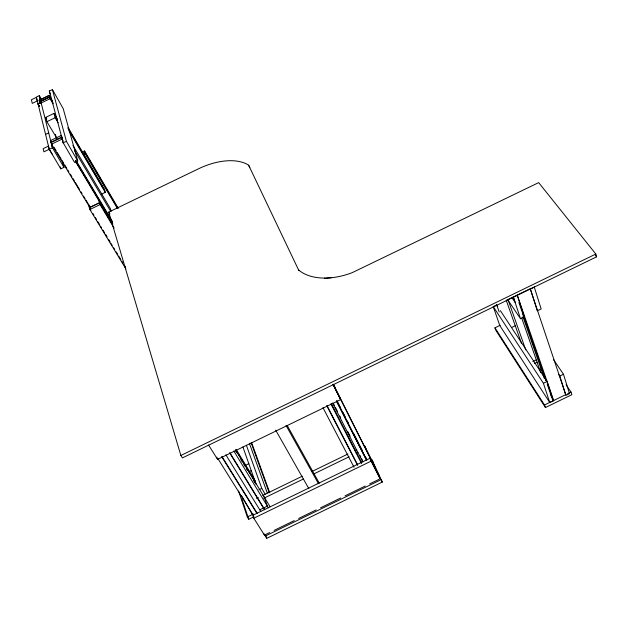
<?xml version="1.0" encoding="UTF-8"?>
<svg xmlns="http://www.w3.org/2000/svg" width="628" height="628" viewBox="0 0 628 628"><rect width="100%" height="100%" fill="white"/><g stroke="black" fill="none" stroke-linecap="round" stroke-linejoin="round"><path stroke-width="0.94" d="M331.325 277.741L324.582 278.259L331.325 277.741A54.762 33.959 -24.2 0 0 352.167 272.67L538.667 182.615L595.815 254.042L596.6 256.828L182.442 457.89L180.864 455.473L108.738 212.091L198.731 168.697A50.837 28.55 -27.2 0 1 247.605 164.528L248.641 165.227L249.795 167.597M539.688 369.672L541.422 368.832M259.788 509.834L267.379 506.144L264.003 496.662M253.971 516.734L248.766 519.262L247.314 516.97L253.398 514.01M379.822 478.096L369.908 458.314L252.786 515.29L253.798 518.218L264.443 535.111L269.702 532.552M253.798 518.218L371.187 461.093L369.908 458.314M274.083 530.417L294.242 520.604M298.63 518.469L316.159 509.936M320.539 507.801L340.698 497.988M345.078 495.861L365.237 486.041M369.625 483.913L379.265 479.219M265.228 536.077L381.094 479.666L382.311 482.076L266.672 538.377L264.6 534.255M500.21 325.257L494.935 327.824L544.523 404.989L565.899 394.58M567.602 393.748L571.025 392.084L571.88 394.667L545.426 407.541L495.861 330.336L494.935 327.824M180.864 455.473L595.815 254.042M506.765 300.082L513.288 296.911L515.219 302.468L512.016 297.923M208.535 445.009L217.571 459.366L340.604 399.62L339.332 396.857M511.938 327.353L515.4 325.673M245.462 465.34L248.821 463.707M248.727 471.864L251.263 470.631M532.85 361.579L536.234 359.93M256.577 498.436L258.336 497.58M262.724 495.445L302.249 476.22M311.912 471.526L347.92 454.013M354.946 450.598L356.704 449.742M534.601 363.479L537.175 362.223M263.744 498.287L303.363 479.023M313.921 473.881L349.137 456.76M356.178 453.33L357.936 452.474M36.393 97.364L31.4 99.766L32.271 103.377L37.28 100.967L36.518 98.188M52.65 101.383L49.133 95.401L39.132 100.213L39.619 101.924M39.525 101.76L49.541 96.94L49.133 95.401M39.572 101.83L49.588 97.018M40.459 101.524L49.636 97.112M50.075 98.761L39.98 103.494L39.179 100.284L49.18 95.48L50.075 98.761L53.058 103.816M56.983 138.513L46.888 121.691L45.789 117.358L53.977 113.425L57.47 119.312M46.888 121.691L55.115 117.726L53.977 113.425M45.546 134.431L48.709 132.908M61.144 135.562L50.593 140.554L51.056 142.328M49.251 149.268L43.936 151.835L43.167 148.655L48.403 146.143L49.251 149.268L52.281 154.245M82.174 152.117L84.568 150.963L118.245 208.284M82.621 153.695L85.023 152.541L117.781 208.331M83.453 153.42L85.055 152.651M83.909 155.006L85.51 154.237L84.568 150.963M101.846 194.013L105.284 192.356L104.272 188.997L68.012 127.445M90.903 210.215L89.357 207.585L99.522 202.687L99.012 200.913M89.883 209.501L100.072 204.587L99.554 202.805L89.388 207.711L89.883 209.501L125.898 268.878M107.372 215.074L109.955 213.834M493.239 306.613L543.408 383.261L547.09 381.502L553.37 400.782L549.743 402.509L499.778 325.516L493.239 306.613L496.654 304.996L497.729 306.621M559.791 376.007L563.465 374.257L569.518 393.63L565.891 395.357L559.791 376.007L558.7 374.39M520.51 318.741L524.372 316.904L517.244 295.121L513.327 296.981L520.51 318.741L507.981 300.137M258.877 489.777L261.774 488.396L246.388 445.268M49.267 149.315L52.469 147.816L39.336 95.692L36.338 97.097L49.267 149.315L60.783 168.83L63.946 167.346L62.235 160.752L63.766 163.39M63.216 142.831L66.411 141.331L52.422 89.623L49.416 91.029L63.216 142.831L74.559 162.409L77.723 160.933L63.193 108.613L52.422 89.623M595.383 255.306L596.6 256.828M553.59 359.711L563.465 374.257M523.273 315.295L524.372 316.904M566.095 384.783L571.025 392.084M500.406 310.695L547.09 381.502M552.428 398.686L553.692 400.625L517.213 295.042L530.22 288.731L565.742 394.753M552.302 399.141L553.37 400.782M217.932 458.668L253.257 515.219M222.029 456.682L257.174 513.312M221.763 456.807L256.923 513.437M225.868 454.813L260.832 511.53M229.966 452.827L264.749 509.622M229.699 452.953L264.498 509.748M235.759 449.915L254.968 481.59M235.626 449.891L270.103 506.733M235.759 451.171L236.772 452.835M240.838 459.547L242.353 462.035M243.852 464.508L244.873 466.188M246.388 468.676L247.401 470.348M253.445 480.31L254.96 482.799L252.958 477.139M233.797 450.967L268.407 507.848M52.611 144.966L51.017 142.266L61.599 137.257L61.104 135.499L62.612 138.019M54.063 147.297L56.159 150.83M57.172 152.502L61.23 159.206M64.723 164.897L66.811 168.422M67.824 170.094L68.837 171.774M70.305 174.121L71.882 176.798M72.84 178.313L74.418 180.99M75.376 182.505L77.464 186.014M77.919 186.697L79.489 189.366M81.012 191.878L82.025 193.55M83.548 196.069L85.07 198.581M86.036 200.104L88.108 203.605M88.572 204.296L90.142 206.957M90.369 208.292L51.52 144.165L62.086 139.086L63.09 140.766M236.332 449.695L255.518 481.362M92.897 213.441L93.949 215.231M95.432 217.618L96.477 219.415M97.968 221.794L99.522 224.424M100.535 226.096L101.548 227.768M103.031 230.154L104.586 232.784M105.567 234.33L107.121 236.96M108.636 239.472L110.159 241.976M111.172 243.648L112.184 245.32M113.707 247.825L114.72 249.497M116.204 251.883L117.758 254.513M118.731 256.059L120.796 259.529M121.808 261.201L122.821 262.873M124.344 265.377L125.357 267.049M252.425 514.544L241.411 495.398M99.522 202.687L112.585 224.604M100.072 204.587L114.115 228.074M45.789 117.358L46.794 119.037M108.738 212.091L109.633 213.606M76.145 160.697L112.224 221.197M61.56 137.194L62.565 138.874M75.611 160.737L112.255 222.131M75.674 160.909L112.286 222.249M75.556 161.647L112.899 224.172M55.115 117.726L58.121 122.79M74.638 150.61L110.677 211.314M72.927 145.382L110.316 208.472L111.132 211.189M49.541 96.94L53.09 103.031M67.973 128.222L104.797 190.731M68.939 130.742L105.284 192.356M85.51 154.237L117.295 208.268M52.469 147.816L63.946 167.346M261.774 488.396L265.142 494.205M39.336 95.692L41.715 99.805M66.411 141.331L77.723 160.933M275.716 430.188L308.819 488.592M287.373 425.768L319.267 483.144M286.03 425.431L318.474 483.709M322.957 407.658L354.027 467.232M327.039 405.672L357.473 464.477M326.78 405.798L357.67 465.466M331.411 403.733L361.43 462.192M330.862 403.82L361.571 463.566M333.531 403.773L334.426 405.523M335.321 407.266L337.558 411.638M339.795 416.003L340.69 417.746M347.841 431.726L350.079 436.091M359.915 455.308L360.81 457.051M361.704 458.801L362.599 460.552M332.573 402.995L362.772 461.941M336.851 401.072L366.642 459.672M336.655 401.009L366.674 460.041M336.396 401.135L366.422 460.159M337.11 400.947L340.666 407.941M342.888 412.313L345.117 416.686M347.339 421.066L348.226 422.809M353.556 433.312L358.894 443.808M359.781 445.55L362.003 449.931M365.559 456.925L366.446 458.675M373.095 462.122L371.886 459.72L382.311 482.076M333.366 384.226L379.108 475.647L333.021 384.375M333.107 384.799L340.604 399.62M371.187 461.093L380.144 478.787M248.641 165.227L298.881 270.589M374.798 466.314L364.609 445.896L365.865 448.62M333.876 384.964L335.116 387.672M496.599 304.698L499.244 312.014M251.506 442.332L269.797 492.831M251.137 442.779L269.074 492.352M249.379 443.305L267.253 492.941M506.231 300.286L521.562 343.547M508.178 300.106L525.754 349.906M544.523 404.989L545.426 407.541M242.895 446.924L256.2 484.612M522.959 316.685L544.445 378.653M521.703 317.988L540.669 372.483M263.933 533.651L264.443 535.111M522.857 313.819L545.92 380.458M547.2 384.163L552.004 398.042M518.901 302.539L545.803 380.285M550.293 393.238L551.894 397.869M265.723 535.645L266.672 538.377M241.882 498.844L248.766 519.262M238.577 490.986L247.314 516.97M216.848 457.184L217.571 459.366M543.408 383.261L549.743 402.509M88.862 205.803L89.357 207.585M49.243 90.84L50.083 93.996M62.541 140.798L61.63 137.375L51.088 142.446L51.959 145.892M62.572 140.915L63.028 142.642M55.397 134.392L56.371 138.152M60.304 166.938L60.783 168.83M39.297 95.621L40.098 98.8M51.983 146.01L52.422 147.745M324.645 278.078A54.762 33.959 -24.2 0 1 298.504 269.859M41.024 102.388L37.963 103.816L39.454 106.313L37.963 103.816L41.024 102.388M534.279 287.075L530.37 288.935L537.293 310.805L541.148 308.976L534.279 287.075"/></g></svg>
